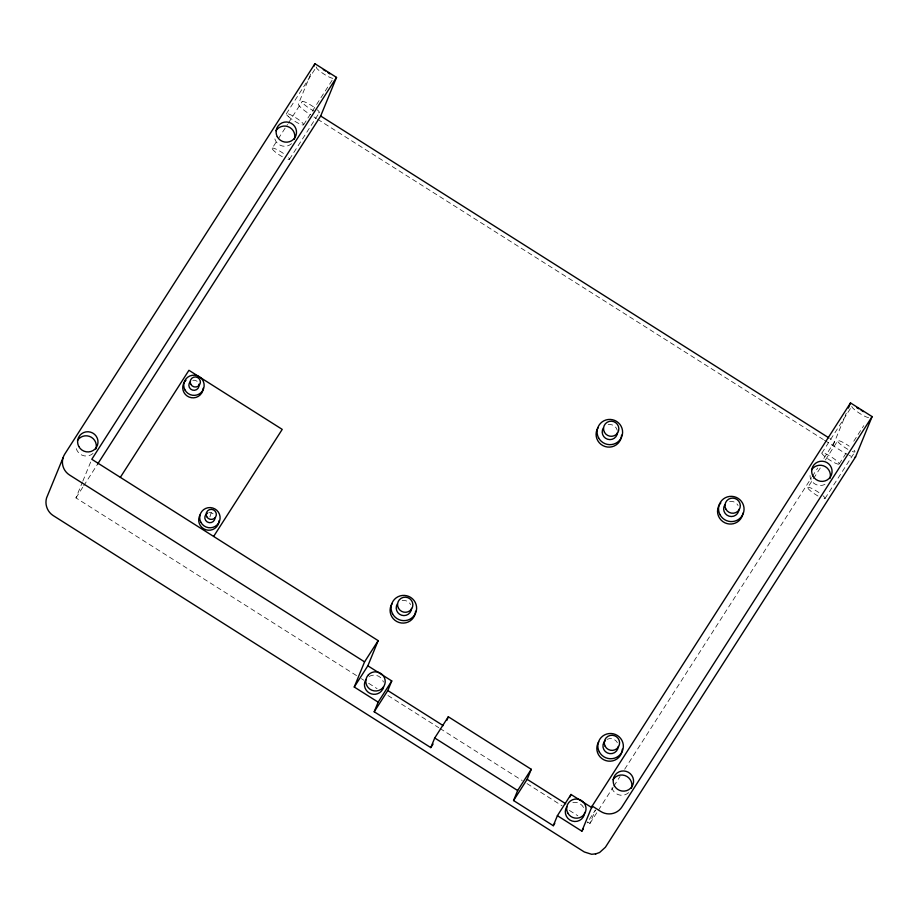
<?xml version="1.0" encoding="UTF-8"?>
<svg xmlns="http://www.w3.org/2000/svg" width="918" height="918" viewBox="0 0 918 918"><rect width="100%" height="100%" fill="white"/><g stroke="black" fill="none" stroke-linecap="round" stroke-linejoin="round"><path stroke-width="0.69" stroke-dasharray="4.59 3.44" d="M209.901 516.937L211.507 511.808M356.528 675.602L75.953 497.9L82.287 482.455M82.815 481.17L90.733 461.857M310.663 74.106L298.419 103.986A15.342 2.628 32.7 0 0 310.364 114.658M587.509 821.897L589.93 823.435L595.461 809.951L587.153 822.918M832.982 445.655L846.281 413.226M286.336 113.809L316.251 67.14M282.4 156.806A10.224 1.744 32.7 0 1 272.176 148.326L277.546 139.949M278.315 138.756L287.518 124.389M288.286 123.196L302.091 101.657M303.606 124.756L333.521 78.076A10.224 1.744 32.7 0 1 323.09 73.52A10.224 1.744 32.7 0 1 316.71 66.899M289.457 159.273L319.372 112.593M75.953 497.9L82.895 487.056M83.676 485.851L97.572 464.175M821.908 453.022L851.055 407.546M589.93 823.435L597.652 811.386M598.421 810.181L613.086 787.288M613.867 786.083L620.04 776.444M624.676 769.227L811.501 477.693M812.269 476.488L817.674 468.054M823.859 458.415L834.669 441.547L829.826 438.483M817.972 496.007A10.224 1.744 32.7 0 1 807.748 487.538L820.795 467.193M825.397 460.01L837.664 440.858A10.224 1.744 32.7 0 1 849.196 446.159M839.19 463.969L847.624 450.795M853.763 441.225L863.735 425.665M825.03 498.474L854.945 451.805M313.99 116.953L316.412 118.491M317.617 119.248L823.297 439.527M824.513 440.296L841.622 451.128A15.342 2.628 32.7 0 0 848.232 454.903M361.359 678.666L363.78 680.204M368.611 683.267L377.08 688.626M387.97 695.523L438.758 727.687M439.974 728.456L522.204 780.541M527.047 783.605L562.114 805.82M569.367 810.41L577.835 815.769M402.164 600.613A7.677 7.551 22.3 0 1 410.633 604.56M608.152 424.632A7.677 7.551 22.3 0 1 617.309 430.439M729.603 501.561A7.677 7.551 22.3 0 1 738.072 505.497M607.028 739.38A7.677 7.551 22.3 0 1 617.366 742.651M192.814 380.339A5.118 5.038 22.3 0 1 198.46 382.967M868.635 417.529A10.224 1.744 32.7 0 1 858.663 412.733A10.224 1.744 32.7 0 1 851.824 406.341M208.776 512.737A5.118 5.038 22.3 0 1 214.422 515.365M369.059 676.486A9.719 9.57 22.3 0 1 383.449 682.051M572.843 802.539A9.719 9.57 22.3 0 1 583.573 807.53M838.719 464.198A10.224 1.744 32.7 0 1 825.041 456.705A10.224 1.744 32.7 0 1 826.143 454.008A10.224 1.744 32.7 0 1 839.063 463.349M291.545 143.667A10.224 10.075 22.3 0 1 274.654 138.32M824.949 484.383A10.224 10.075 22.3 0 1 809.986 474.904M851.078 456.212A15.342 2.628 32.7 0 1 849.23 455.385M317.318 109.827A10.224 1.744 32.7 0 1 316.366 112.157M314.461 111.285A10.224 1.744 32.7 0 1 302.079 101.909A10.224 1.744 32.7 0 1 313.612 106.947M854.119 450.245A10.224 1.744 32.7 0 1 851.938 451.358M847.888 449.338A10.224 1.744 32.7 0 1 837.664 440.858M93.039 453.423A10.224 10.075 22.3 0 1 76.148 448.076M628.623 792.636A10.224 10.075 22.3 0 1 611.48 784.649M822.976 495.709A10.224 1.744 32.7 0 1 822.023 498.038M807.748 487.538A10.224 1.744 32.7 0 1 819.281 492.84M288.631 157.712A10.224 1.744 32.7 0 1 287.965 159.353M272.176 148.326A10.224 1.744 32.7 0 1 283.708 153.627M288.39 116.575A10.224 1.744 32.7 0 0 303.147 124.997A10.224 1.744 32.7 0 0 293.393 116.276A10.224 1.744 32.7 0 0 288.39 116.575"/><path stroke-width="1.38" d="M63.09 457.657L46.577 497.935C44.615 504.418 47.369 511.819 53.06 515.491L584.318 851.973L591.628 854.279L595.851 853.843M313.864 66.314L314.931 63.721L336.527 77.399L320.68 116.012L97.572 464.175M433.055 744.073L430.794 747.608L374.211 711.771L378.159 702.155L354.256 687.02L364.572 661.867L378.17 640.649L91.789 459.275L336.527 77.399M354.256 687.02L367.854 665.802L378.17 640.649M374.211 711.771L387.809 690.554L391.756 680.938L367.854 665.802M430.794 747.608L434.73 737.992L448.328 716.774L531.258 769.295L527.15 779.325L513.552 800.542L553.29 825.707L554.793 823.343M446.848 720.378L448.328 716.774M513.552 800.542L517.66 790.513L531.258 769.295M553.29 825.707L557.398 815.677L570.996 794.46L591.961 807.737M569.963 796.973L570.996 794.46M557.398 815.677L581.863 831.169L592.179 806.027L850.504 402.922L872.1 416.6L855.587 456.866L605.41 847.245L599.603 852.501L595.472 853.97M848.393 408.074L850.504 402.922M314.931 63.721L64.753 454.089A15.342 15.113 22.3 0 0 69.561 475.019L364.572 661.867M120.373 477.291L188.936 370.298L282.228 429.383L213.664 536.387M378.159 702.155L391.756 680.938M581.863 831.169L583.378 828.816M872.1 416.6L621.934 806.968A15.342 15.113 22.3 0 1 600.808 811.501L592.179 806.027M366.007 679.538L365.616 680.066A9.719 9.57 22.3 0 0 381.211 691.369L382.691 689.349A9.719 9.57 22.3 0 0 383.586 687.02M320.68 116.012L828.621 437.714M387.809 690.554L443.187 725.622M527.15 779.325L565.683 803.72M434.73 737.992L517.66 790.513M411.505 608.393A7.677 7.551 22.3 0 1 401.602 615.232A7.677 7.551 22.3 0 1 397.379 603.918M617.493 432.412A7.677 7.551 22.3 0 1 607.59 439.252A7.677 7.551 22.3 0 1 603.367 427.937M738.956 509.329A7.677 7.551 22.3 0 1 729.041 516.168A7.677 7.551 22.3 0 1 724.818 504.854M618.25 746.483A7.677 7.551 22.3 0 1 607.395 752.955A7.677 7.551 22.3 0 1 605.398 740.505M415.59 611.216A12.783 12.588 22.3 0 1 398.963 622.461A12.783 12.588 22.3 0 1 392.112 603.551M622.335 749.191A12.783 12.588 22.3 0 1 605.811 760.597A12.783 12.588 22.3 0 1 598.788 741.744M621.589 435.121A12.783 12.588 22.3 0 1 605.065 446.515A12.783 12.588 22.3 0 1 598.043 427.662M742.949 513.139A12.783 12.588 22.3 0 1 724.956 522.835A12.783 12.588 22.3 0 1 720.837 502.846M219.092 520.632A10.224 10.075 22.3 0 1 205.873 529.755A10.224 10.075 22.3 0 1 200.25 514.665M185.998 380.259A10.224 10.075 22.3 0 0 185.447 394.522A10.224 10.075 22.3 0 0 199.872 395.222L201.581 393.214A10.224 10.075 22.3 0 0 203.142 388.234M198.931 384.206A5.118 5.038 22.3 0 1 192.436 390.081A5.118 5.038 22.3 0 1 190.485 381.532M856.723 407.661A10.224 1.744 32.7 0 1 858.869 408.808M861.13 410.174A10.224 1.744 32.7 0 1 863.345 411.643M323.297 69.607A10.224 1.744 32.7 0 1 325.557 70.961M327.772 72.442A10.224 1.744 32.7 0 1 329.791 73.922M215.007 517.924A5.118 5.038 22.3 0 1 207.181 521.917A5.118 5.038 22.3 0 1 207.525 513.185M584.686 812.384A9.719 9.57 22.3 0 1 572.132 821.048A9.719 9.57 22.3 0 1 566.785 806.715M275.974 130.723A10.224 10.075 22.3 0 1 294.368 139.284M811.546 469.924A10.224 10.075 22.3 0 1 829.941 478.485M855.587 456.866A15.342 2.628 32.7 0 1 854.887 457.233M77.468 440.468A10.224 10.075 22.3 0 1 95.862 449.028M613.04 779.68A10.224 10.075 22.3 0 1 631.435 788.241M368.451 674.764L366.971 676.773A9.719 9.57 22.3 0 0 382.554 688.075L384.045 686.067A9.719 9.57 22.3 0 0 368.451 674.764M398.435 608.186A7.677 7.551 22.3 0 0 411.689 608.841A7.677 7.551 22.3 0 0 405.504 597.17A7.677 7.551 22.3 0 0 398.435 608.186M599.305 751.876A12.783 12.588 22.3 0 0 621.394 752.955A12.783 12.588 22.3 0 0 611.078 733.505A12.783 12.588 22.3 0 0 599.305 751.876M392.514 613.683A12.783 12.588 22.3 0 0 414.592 614.957A12.783 12.588 22.3 0 0 404.471 595.415A12.783 12.588 22.3 0 0 392.514 613.683M598.559 437.806A12.783 12.588 22.3 0 0 620.648 438.873A12.783 12.588 22.3 0 0 610.332 419.434A12.783 12.588 22.3 0 0 598.559 437.806M720.01 514.734A12.783 12.588 22.3 0 0 742.1 515.801A12.783 12.588 22.3 0 0 731.795 496.351A12.783 12.588 22.3 0 0 720.01 514.734M604.423 432.206A7.677 7.551 22.3 0 0 617.676 432.848A7.677 7.551 22.3 0 0 611.491 421.19A7.677 7.551 22.3 0 0 604.423 432.206M725.874 509.134A7.677 7.551 22.3 0 0 739.128 509.777A7.677 7.551 22.3 0 0 732.943 498.107A7.677 7.551 22.3 0 0 725.874 509.134M605.169 746.288A7.677 7.551 22.3 0 0 618.422 746.931A7.677 7.551 22.3 0 0 612.237 735.261A7.677 7.551 22.3 0 0 605.169 746.288M184.92 389.886A10.224 10.075 22.3 0 0 202.591 390.747A10.224 10.075 22.3 0 0 194.341 375.187A10.224 10.075 22.3 0 0 184.92 389.886M206.734 516.696A5.118 5.038 22.3 0 0 215.569 517.121A5.118 5.038 22.3 0 0 211.45 509.341A5.118 5.038 22.3 0 0 206.734 516.696M190.783 384.298A5.118 5.038 22.3 0 0 199.619 384.722A5.118 5.038 22.3 0 0 195.488 376.942A5.118 5.038 22.3 0 0 190.783 384.298M200.87 522.285A10.224 10.075 22.3 0 0 218.541 523.145A10.224 10.075 22.3 0 0 210.291 507.585A10.224 10.075 22.3 0 0 200.87 522.285M277.27 136.69A10.224 10.075 22.3 0 0 294.942 137.551A10.224 10.075 22.3 0 0 286.691 121.991A10.224 10.075 22.3 0 0 277.27 136.69M812.843 475.903A10.224 10.075 22.3 0 0 830.515 476.763A10.224 10.075 22.3 0 0 822.264 461.203A10.224 10.075 22.3 0 0 812.843 475.903M614.337 785.659A10.224 10.075 22.3 0 0 632.009 786.508A10.224 10.075 22.3 0 0 623.758 770.959A10.224 10.075 22.3 0 0 614.337 785.659M78.764 446.446A10.224 10.075 22.3 0 0 96.436 447.307A10.224 10.075 22.3 0 0 88.185 431.747A10.224 10.075 22.3 0 0 78.764 446.446M567.772 813.004A9.719 9.57 22.3 0 0 584.548 813.818A9.719 9.57 22.3 0 0 576.711 799.039A9.719 9.57 22.3 0 0 567.772 813.004"/></g></svg>
